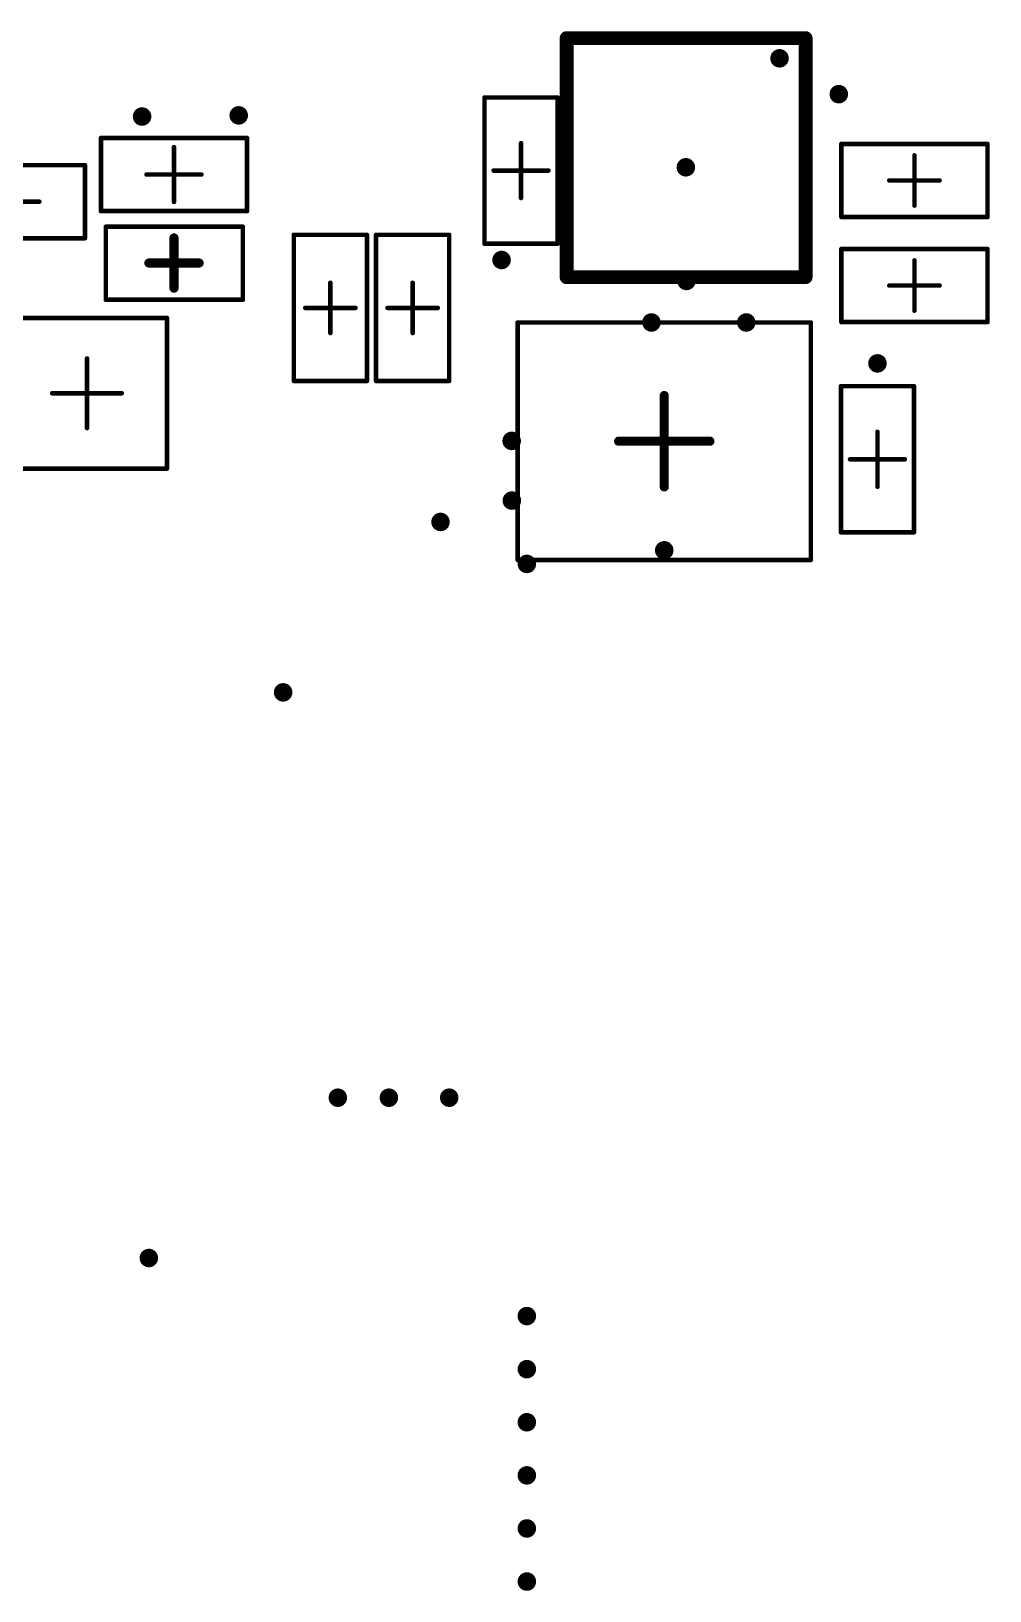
# Model space of a CAD drawing. Header units: inches. Extents: x -0.46 to 4.93, y -0.49 to 6.86.
# Drawn here: x 2.758 to 3.171, y 3.593 to 4.266 of the extents above; entities that cross this region are included whole.
import ezdxf

# ---------------------------------------------------------------- set-up
doc = ezdxf.new("R2010")
doc.units = ezdxf.units.IN
doc.header["$MEASUREMENT"] = 0
doc.layers.add('Top Courtyard', color=56, linetype='Continuous')
doc.layers.add('Via Holes', color=16, linetype='Continuous')

# ---------------------------------------------------------------- blocks, each defined once
blk = doc.blocks.new('LSF0102DQER_129')
at = {"layer": 'Top Courtyard'}
for points in [[(-0.03346, 0.03248, 0.00197, 0.00197, 0), (0.03445, 0.03248, 0.00197, 0.00197, 0)], [(-0.03346, -0.03248, 0.00197, 0.00197, 0), (-0.03346, 0.03248, 0.00197, 0.00197, 0)], [(0.03445, -0.03248, 0.00197, 0.00197, 0), (0.03445, 0.03248, 0.00197, 0.00197, 0)], [(0, -0.015, 0.00197, 0.00197, 0), (0, 0.015, 0.00197, 0.00197, 0)], [(-0.015, 0, 0.00197, 0.00197, 0), (0.015, 0, 0.00197, 0.00197, 0)], [(-0.03346, -0.03248, 0.00197, 0.00197, 0), (0.03445, -0.03248, 0.00197, 0.00197, 0)]]:
    blk.add_lwpolyline(points, format="xyseb", dxfattribs=at)
for points in [[(-0.03396, 0.03248, 0.000984, 0.000984, 1), (-0.03297, 0.03248, 0.000984, 0.000984, 1)], [(-0.03396, 0.03248, 0.000984, 0.000984, 1), (-0.03297, 0.03248, 0.000984, 0.000984, 1)], [(0.03396, 0.03248, 0.000984, 0.000984, 1), (0.03494, 0.03248, 0.000984, 0.000984, 1)], [(0.03396, 0.03248, 0.000984, 0.000984, 1), (0.03494, 0.03248, 0.000984, 0.000984, 1)], [(-0.00049, 0.015, 0.000984, 0.000984, 1), (0.00049, 0.015, 0.000984, 0.000984, 1)], [(-0.01549, 0, 0.000984, 0.000984, 1), (-0.01451, 0, 0.000984, 0.000984, 1)], [(0.01451, 0, 0.000984, 0.000984, 1), (0.01549, 0, 0.000984, 0.000984, 1)], [(-0.00049, -0.015, 0.000984, 0.000984, 1), (0.00049, -0.015, 0.000984, 0.000984, 1)], [(-0.03396, -0.03248, 0.000984, 0.000984, 1), (-0.03297, -0.03248, 0.000984, 0.000984, 1)], [(-0.03396, -0.03248, 0.000984, 0.000984, 1), (-0.03297, -0.03248, 0.000984, 0.000984, 1)], [(0.03396, -0.03248, 0.000984, 0.000984, 1), (0.03494, -0.03248, 0.000984, 0.000984, 1)], [(0.03396, -0.03248, 0.000984, 0.000984, 1), (0.03494, -0.03248, 0.000984, 0.000984, 1)]]:
    blk.add_lwpolyline(points, format="xyseb", close=True, dxfattribs=at)
blk = doc.blocks.new('RESC1005X40X25LL05T05_130')
at = {"layer": 'Top Courtyard'}
for points in [[(-0.02938, -0.01582, 0.00197, 0.00197, 0), (-0.02938, 0.01567, 0.00197, 0.00197, 0)], [(-0.02938, 0.01567, 0.00197, 0.00197, 0), (0.02967, 0.01567, 0.00197, 0.00197, 0)], [(0.02967, -0.01582, 0.00197, 0.00197, 0), (0.02967, 0.01567, 0.00197, 0.00197, 0)], [(0, -0.01083, 0.00394, 0.00394, 0), (0, 0.01083, 0.00394, 0.00394, 0)], [(-0.01083, 0, 0.00394, 0.00394, 0), (0.01083, 0, 0.00394, 0.00394, 0)], [(-0.02938, -0.01582, 0.00197, 0.00197, 0), (0.02967, -0.01582, 0.00197, 0.00197, 0)]]:
    blk.add_lwpolyline(points, format="xyseb", dxfattribs=at)
for points in [[(-0.02988, 0.01567, 0.000984, 0.000984, 1), (-0.02889, 0.01567, 0.000984, 0.000984, 1)], [(-0.02988, 0.01567, 0.000984, 0.000984, 1), (-0.02889, 0.01567, 0.000984, 0.000984, 1)], [(0.02918, 0.01567, 0.000984, 0.000984, 1), (0.03016, 0.01567, 0.000984, 0.000984, 1)], [(0.02918, 0.01567, 0.000984, 0.000984, 1), (0.03016, 0.01567, 0.000984, 0.000984, 1)], [(-0.00098, 0.01083, 0.00197, 0.00197, 1), (0.00098, 0.01083, 0.00197, 0.00197, 1)], [(-0.01181, 0, 0.00197, 0.00197, 1), (-0.00984, 0, 0.00197, 0.00197, 1)], [(0.00984, 0, 0.00197, 0.00197, 1), (0.01181, 0, 0.00197, 0.00197, 1)], [(-0.00098, -0.01083, 0.00197, 0.00197, 1), (0.00098, -0.01083, 0.00197, 0.00197, 1)], [(-0.02988, -0.01582, 0.000984, 0.000984, 1), (-0.02889, -0.01582, 0.000984, 0.000984, 1)], [(-0.02988, -0.01582, 0.000984, 0.000984, 1), (-0.02889, -0.01582, 0.000984, 0.000984, 1)], [(0.02918, -0.01582, 0.000984, 0.000984, 1), (0.03016, -0.01582, 0.000984, 0.000984, 1)], [(0.02918, -0.01582, 0.000984, 0.000984, 1), (0.03016, -0.01582, 0.000984, 0.000984, 1)]]:
    blk.add_lwpolyline(points, format="xyseb", close=True, dxfattribs=at)
blk = doc.blocks.new('CAPC0402_1005_70_L_133')
at = {"layer": 'Top Courtyard'}
for points in [[(-0.0315, -0.01575, 0.00197, 0.00197, 0), (-0.0315, 0.01575, 0.00197, 0.00197, 0)], [(-0.0315, 0.01575, 0.00197, 0.00197, 0), (0.0315, 0.01575, 0.00197, 0.00197, 0)], [(0.0315, -0.01575, 0.00197, 0.00197, 0), (0.0315, 0.01575, 0.00197, 0.00197, 0)], [(0, -0.01181, 0.00197, 0.00197, 0), (0, 0.01181, 0.00197, 0.00197, 0)], [(-0.01181, 0, 0.00197, 0.00197, 0), (0.01181, 0, 0.00197, 0.00197, 0)], [(-0.0315, -0.01575, 0.00197, 0.00197, 0), (0.0315, -0.01575, 0.00197, 0.00197, 0)]]:
    blk.add_lwpolyline(points, format="xyseb", dxfattribs=at)
for points in [[(-0.03199, 0.01575, 0.000984, 0.000984, 1), (-0.031, 0.01575, 0.000984, 0.000984, 1)], [(-0.03199, 0.01575, 0.000984, 0.000984, 1), (-0.031, 0.01575, 0.000984, 0.000984, 1)], [(0.031, 0.01575, 0.000984, 0.000984, 1), (0.03199, 0.01575, 0.000984, 0.000984, 1)], [(0.031, 0.01575, 0.000984, 0.000984, 1), (0.03199, 0.01575, 0.000984, 0.000984, 1)], [(-0.00049, 0.01181, 0.000984, 0.000984, 1), (0.00049, 0.01181, 0.000984, 0.000984, 1)], [(-0.0123, 0, 0.000984, 0.000984, 1), (-0.01132, 0, 0.000984, 0.000984, 1)], [(0.01132, 0, 0.000984, 0.000984, 1), (0.0123, 0, 0.000984, 0.000984, 1)], [(-0.00049, -0.01181, 0.000984, 0.000984, 1), (0.00049, -0.01181, 0.000984, 0.000984, 1)], [(-0.03199, -0.01575, 0.000984, 0.000984, 1), (-0.031, -0.01575, 0.000984, 0.000984, 1)], [(-0.03199, -0.01575, 0.000984, 0.000984, 1), (-0.031, -0.01575, 0.000984, 0.000984, 1)], [(0.031, -0.01575, 0.000984, 0.000984, 1), (0.03199, -0.01575, 0.000984, 0.000984, 1)], [(0.031, -0.01575, 0.000984, 0.000984, 1), (0.03199, -0.01575, 0.000984, 0.000984, 1)]]:
    blk.add_lwpolyline(points, format="xyseb", close=True, dxfattribs=at)
blk = doc.blocks.new('SON65P200X65_HS_7N_157')
at = {"layer": 'Top Courtyard'}
for points in [[(0.06319, 0.05118, 0.00197, 0.00197, 0), (-0.06319, 0.05118, 0.00197, 0.00197, 0)], [(-0.06319, 0.05118, 0.00197, 0.00197, 0), (-0.06319, -0.05118, 0.00197, 0.00197, 0)], [(0.06319, -0.05118, 0.00197, 0.00197, 0), (0.06319, 0.05118, 0.00197, 0.00197, 0)], [(0, 0.01969, 0.00394, 0.00394, 0), (0, -0.01969, 0.00394, 0.00394, 0)], [(0.01969, 0, 0.00394, 0.00394, 0), (-0.01969, 0, 0.00394, 0.00394, 0)], [(0.06319, -0.05118, 0.00197, 0.00197, 0), (-0.06319, -0.05118, 0.00197, 0.00197, 0)]]:
    blk.add_lwpolyline(points, format="xyseb", dxfattribs=at)
for points in [[(-0.06368, 0.05118, 0.000984, 0.000984, 1), (-0.0627, 0.05118, 0.000984, 0.000984, 1)], [(-0.06368, 0.05118, 0.000984, 0.000984, 1), (-0.0627, 0.05118, 0.000984, 0.000984, 1)], [(0.0627, 0.05118, 0.000984, 0.000984, 1), (0.06368, 0.05118, 0.000984, 0.000984, 1)], [(0.0627, 0.05118, 0.000984, 0.000984, 1), (0.06368, 0.05118, 0.000984, 0.000984, 1)], [(-0.00098, 0.01969, 0.00197, 0.00197, 1), (0.00098, 0.01969, 0.00197, 0.00197, 1)], [(-0.02067, 0, 0.00197, 0.00197, 1), (-0.0187, 0, 0.00197, 0.00197, 1)], [(0.0187, 0, 0.00197, 0.00197, 1), (0.02067, 0, 0.00197, 0.00197, 1)], [(-0.00098, -0.01969, 0.00197, 0.00197, 1), (0.00098, -0.01969, 0.00197, 0.00197, 1)], [(-0.06368, -0.05118, 0.000984, 0.000984, 1), (-0.0627, -0.05118, 0.000984, 0.000984, 1)], [(-0.06368, -0.05118, 0.000984, 0.000984, 1), (-0.0627, -0.05118, 0.000984, 0.000984, 1)], [(0.0627, -0.05118, 0.000984, 0.000984, 1), (0.06368, -0.05118, 0.000984, 0.000984, 1)], [(0.0627, -0.05118, 0.000984, 0.000984, 1), (0.06368, -0.05118, 0.000984, 0.000984, 1)]]:
    blk.add_lwpolyline(points, format="xyseb", close=True, dxfattribs=at)
blk = doc.blocks.new('RESC0402_1005__L_158')
at = {"layer": 'Top Courtyard'}
for points in [[(0.0315, 0.01575, 0.00197, 0.00197, 0), (-0.0315, 0.01575, 0.00197, 0.00197, 0)], [(-0.0315, 0.01575, 0.00197, 0.00197, 0), (-0.0315, -0.01575, 0.00197, 0.00197, 0)], [(0.0315, 0.01575, 0.00197, 0.00197, 0), (0.0315, -0.01575, 0.00197, 0.00197, 0)], [(0, 0.01083, 0.00197, 0.00197, 0), (0, -0.01083, 0.00197, 0.00197, 0)], [(-0.01083, 0, 0.00197, 0.00197, 0), (0.01083, 0, 0.00197, 0.00197, 0)], [(0.0315, -0.01575, 0.00197, 0.00197, 0), (-0.0315, -0.01575, 0.00197, 0.00197, 0)]]:
    blk.add_lwpolyline(points, format="xyseb", dxfattribs=at)
for points in [[(-0.03199, 0.01575, 0.000984, 0.000984, 1), (-0.031, 0.01575, 0.000984, 0.000984, 1)], [(-0.03199, 0.01575, 0.000984, 0.000984, 1), (-0.031, 0.01575, 0.000984, 0.000984, 1)], [(0.031, 0.01575, 0.000984, 0.000984, 1), (0.03199, 0.01575, 0.000984, 0.000984, 1)], [(0.031, 0.01575, 0.000984, 0.000984, 1), (0.03199, 0.01575, 0.000984, 0.000984, 1)], [(-0.00049, 0.01083, 0.000984, 0.000984, 1), (0.00049, 0.01083, 0.000984, 0.000984, 1)], [(-0.01132, 0, 0.000984, 0.000984, 1), (-0.01033, 0, 0.000984, 0.000984, 1)], [(0.01033, 0, 0.000984, 0.000984, 1), (0.01132, 0, 0.000984, 0.000984, 1)], [(-0.00049, -0.01083, 0.000984, 0.000984, 1), (0.00049, -0.01083, 0.000984, 0.000984, 1)], [(-0.03199, -0.01575, 0.000984, 0.000984, 1), (-0.031, -0.01575, 0.000984, 0.000984, 1)], [(-0.03199, -0.01575, 0.000984, 0.000984, 1), (-0.031, -0.01575, 0.000984, 0.000984, 1)], [(0.031, -0.01575, 0.000984, 0.000984, 1), (0.03199, -0.01575, 0.000984, 0.000984, 1)], [(0.031, -0.01575, 0.000984, 0.000984, 1), (0.03199, -0.01575, 0.000984, 0.000984, 1)]]:
    blk.add_lwpolyline(points, format="xyseb", close=True, dxfattribs=at)
blk = doc.blocks.new('RESC0402_1005__L_159')
at = {"layer": 'Top Courtyard'}
for points in [[(-0.0315, 0.01575, 0.00197, 0.00197, 0), (0.0315, 0.01575, 0.00197, 0.00197, 0)], [(-0.0315, 0.01575, 0.00197, 0.00197, 0), (-0.0315, -0.01575, 0.00197, 0.00197, 0)], [(0.0315, 0.01575, 0.00197, 0.00197, 0), (0.0315, -0.01575, 0.00197, 0.00197, 0)], [(0, 0.01083, 0.00197, 0.00197, 0), (0, -0.01083, 0.00197, 0.00197, 0)], [(-0.01083, 0, 0.00197, 0.00197, 0), (0.01083, 0, 0.00197, 0.00197, 0)], [(0.0315, -0.01575, 0.00197, 0.00197, 0), (-0.0315, -0.01575, 0.00197, 0.00197, 0)]]:
    blk.add_lwpolyline(points, format="xyseb", dxfattribs=at)
for points in [[(-0.03199, 0.01575, 0.000984, 0.000984, 1), (-0.031, 0.01575, 0.000984, 0.000984, 1)], [(-0.03199, 0.01575, 0.000984, 0.000984, 1), (-0.031, 0.01575, 0.000984, 0.000984, 1)], [(0.031, 0.01575, 0.000984, 0.000984, 1), (0.03199, 0.01575, 0.000984, 0.000984, 1)], [(0.031, 0.01575, 0.000984, 0.000984, 1), (0.03199, 0.01575, 0.000984, 0.000984, 1)], [(-0.00049, 0.01083, 0.000984, 0.000984, 1), (0.00049, 0.01083, 0.000984, 0.000984, 1)], [(-0.01132, 0, 0.000984, 0.000984, 1), (-0.01033, 0, 0.000984, 0.000984, 1)], [(0.01033, 0, 0.000984, 0.000984, 1), (0.01132, 0, 0.000984, 0.000984, 1)], [(-0.00049, -0.01083, 0.000984, 0.000984, 1), (0.00049, -0.01083, 0.000984, 0.000984, 1)], [(-0.03199, -0.01575, 0.000984, 0.000984, 1), (-0.031, -0.01575, 0.000984, 0.000984, 1)], [(-0.03199, -0.01575, 0.000984, 0.000984, 1), (-0.031, -0.01575, 0.000984, 0.000984, 1)], [(0.031, -0.01575, 0.000984, 0.000984, 1), (0.03199, -0.01575, 0.000984, 0.000984, 1)], [(0.031, -0.01575, 0.000984, 0.000984, 1), (0.03199, -0.01575, 0.000984, 0.000984, 1)]]:
    blk.add_lwpolyline(points, format="xyseb", close=True, dxfattribs=at)
blk = doc.blocks.new('RESC0402_1005__L_160')
at = {"layer": 'Top Courtyard'}
for points in [[(-0.0315, -0.01575, 0.00197, 0.00197, 0), (-0.0315, 0.01575, 0.00197, 0.00197, 0)], [(-0.0315, 0.01575, 0.00197, 0.00197, 0), (0.0315, 0.01575, 0.00197, 0.00197, 0)], [(0.0315, -0.01575, 0.00197, 0.00197, 0), (0.0315, 0.01575, 0.00197, 0.00197, 0)], [(0, -0.01083, 0.00197, 0.00197, 0), (0, 0.01083, 0.00197, 0.00197, 0)], [(-0.01083, 0, 0.00197, 0.00197, 0), (0.01083, 0, 0.00197, 0.00197, 0)], [(-0.0315, -0.01575, 0.00197, 0.00197, 0), (0.0315, -0.01575, 0.00197, 0.00197, 0)]]:
    blk.add_lwpolyline(points, format="xyseb", dxfattribs=at)
for points in [[(-0.03199, 0.01575, 0.000984, 0.000984, 1), (-0.031, 0.01575, 0.000984, 0.000984, 1)], [(-0.03199, 0.01575, 0.000984, 0.000984, 1), (-0.031, 0.01575, 0.000984, 0.000984, 1)], [(0.031, 0.01575, 0.000984, 0.000984, 1), (0.03199, 0.01575, 0.000984, 0.000984, 1)], [(0.031, 0.01575, 0.000984, 0.000984, 1), (0.03199, 0.01575, 0.000984, 0.000984, 1)], [(-0.00049, 0.01083, 0.000984, 0.000984, 1), (0.00049, 0.01083, 0.000984, 0.000984, 1)], [(-0.01132, 0, 0.000984, 0.000984, 1), (-0.01033, 0, 0.000984, 0.000984, 1)], [(0.01033, 0, 0.000984, 0.000984, 1), (0.01132, 0, 0.000984, 0.000984, 1)], [(-0.00049, -0.01083, 0.000984, 0.000984, 1), (0.00049, -0.01083, 0.000984, 0.000984, 1)], [(-0.03199, -0.01575, 0.000984, 0.000984, 1), (-0.031, -0.01575, 0.000984, 0.000984, 1)], [(-0.03199, -0.01575, 0.000984, 0.000984, 1), (-0.031, -0.01575, 0.000984, 0.000984, 1)], [(0.031, -0.01575, 0.000984, 0.000984, 1), (0.03199, -0.01575, 0.000984, 0.000984, 1)], [(0.031, -0.01575, 0.000984, 0.000984, 1), (0.03199, -0.01575, 0.000984, 0.000984, 1)]]:
    blk.add_lwpolyline(points, format="xyseb", close=True, dxfattribs=at)
blk = doc.blocks.new('RESC0402_1005__L_161')
at = {"layer": 'Top Courtyard'}
for points in [[(-0.0315, -0.01575, 0.00197, 0.00197, 0), (-0.0315, 0.01575, 0.00197, 0.00197, 0)], [(-0.0315, 0.01575, 0.00197, 0.00197, 0), (0.0315, 0.01575, 0.00197, 0.00197, 0)], [(0.0315, -0.01575, 0.00197, 0.00197, 0), (0.0315, 0.01575, 0.00197, 0.00197, 0)], [(0, -0.01083, 0.00197, 0.00197, 0), (0, 0.01083, 0.00197, 0.00197, 0)], [(-0.01083, 0, 0.00197, 0.00197, 0), (0.01083, 0, 0.00197, 0.00197, 0)], [(-0.0315, -0.01575, 0.00197, 0.00197, 0), (0.0315, -0.01575, 0.00197, 0.00197, 0)]]:
    blk.add_lwpolyline(points, format="xyseb", dxfattribs=at)
for points in [[(-0.03199, 0.01575, 0.000984, 0.000984, 1), (-0.031, 0.01575, 0.000984, 0.000984, 1)], [(-0.03199, 0.01575, 0.000984, 0.000984, 1), (-0.031, 0.01575, 0.000984, 0.000984, 1)], [(0.031, 0.01575, 0.000984, 0.000984, 1), (0.03199, 0.01575, 0.000984, 0.000984, 1)], [(0.031, 0.01575, 0.000984, 0.000984, 1), (0.03199, 0.01575, 0.000984, 0.000984, 1)], [(-0.00049, 0.01083, 0.000984, 0.000984, 1), (0.00049, 0.01083, 0.000984, 0.000984, 1)], [(-0.01132, 0, 0.000984, 0.000984, 1), (-0.01033, 0, 0.000984, 0.000984, 1)], [(0.01033, 0, 0.000984, 0.000984, 1), (0.01132, 0, 0.000984, 0.000984, 1)], [(-0.00049, -0.01083, 0.000984, 0.000984, 1), (0.00049, -0.01083, 0.000984, 0.000984, 1)], [(-0.03199, -0.01575, 0.000984, 0.000984, 1), (-0.031, -0.01575, 0.000984, 0.000984, 1)], [(-0.03199, -0.01575, 0.000984, 0.000984, 1), (-0.031, -0.01575, 0.000984, 0.000984, 1)], [(0.031, -0.01575, 0.000984, 0.000984, 1), (0.03199, -0.01575, 0.000984, 0.000984, 1)], [(0.031, -0.01575, 0.000984, 0.000984, 1), (0.03199, -0.01575, 0.000984, 0.000984, 1)]]:
    blk.add_lwpolyline(points, format="xyseb", close=True, dxfattribs=at)
blk = doc.blocks.new('LPS22DFTR_F_________1_162')
at = {"layer": 'Top Courtyard'}
for points in [[(-0.0515, 0.0515, 0.006, 0.006, 0), (-0.03569, 0.0515, 0.006, 0.006, 0)], [(-0.0515, 0.02584, 0.006, 0.006, 0), (-0.0515, 0.0515, 0.006, 0.006, 0)], [(-0.03569, 0.0515, 0.006, 0.006, 0), (0.03569, 0.0515, 0.006, 0.006, 0)], [(0.03569, 0.0515, 0.006, 0.006, 0), (0.0515, 0.0515, 0.006, 0.006, 0)], [(0.0515, 0.02584, 0.006, 0.006, 0), (0.0515, 0.0515, 0.006, 0.006, 0)], [(-0.0515, -0.02585, 0.006, 0.006, 0), (-0.0515, 0.02584, 0.006, 0.006, 0)], [(0.0515, -0.02585, 0.006, 0.006, 0), (0.0515, 0.02584, 0.006, 0.006, 0)], [(-0.0515, -0.0515, 0.006, 0.006, 0), (-0.0515, -0.02585, 0.006, 0.006, 0)], [(0.0515, -0.0515, 0.006, 0.006, 0), (0.0515, -0.02585, 0.006, 0.006, 0)], [(-0.0515, -0.0515, 0.006, 0.006, 0), (-0.03569, -0.0515, 0.006, 0.006, 0)], [(-0.03569, -0.0515, 0.006, 0.006, 0), (0.03569, -0.0515, 0.006, 0.006, 0)], [(0.03569, -0.0515, 0.006, 0.006, 0), (0.0515, -0.0515, 0.006, 0.006, 0)]]:
    blk.add_lwpolyline(points, format="xyseb", dxfattribs=at)
for points in [[(-0.053, 0.0515, 0.003, 0.003, 1), (-0.05, 0.0515, 0.003, 0.003, 1)], [(-0.053, 0.0515, 0.003, 0.003, 1), (-0.05, 0.0515, 0.003, 0.003, 1)], [(-0.03719, 0.0515, 0.003, 0.003, 1), (-0.03419, 0.0515, 0.003, 0.003, 1)], [(-0.03719, 0.0515, 0.003, 0.003, 1), (-0.03419, 0.0515, 0.003, 0.003, 1)], [(0.03419, 0.0515, 0.003, 0.003, 1), (0.03719, 0.0515, 0.003, 0.003, 1)], [(0.03419, 0.0515, 0.003, 0.003, 1), (0.03719, 0.0515, 0.003, 0.003, 1)], [(0.05, 0.0515, 0.003, 0.003, 1), (0.053, 0.0515, 0.003, 0.003, 1)], [(0.05, 0.0515, 0.003, 0.003, 1), (0.053, 0.0515, 0.003, 0.003, 1)], [(-0.053, 0.02584, 0.003, 0.003, 1), (-0.05, 0.02584, 0.003, 0.003, 1)], [(-0.053, 0.02584, 0.003, 0.003, 1), (-0.05, 0.02584, 0.003, 0.003, 1)], [(0.05, 0.02584, 0.003, 0.003, 1), (0.053, 0.02584, 0.003, 0.003, 1)], [(0.05, 0.02584, 0.003, 0.003, 1), (0.053, 0.02584, 0.003, 0.003, 1)], [(-0.053, -0.02585, 0.003, 0.003, 1), (-0.05, -0.02585, 0.003, 0.003, 1)], [(-0.053, -0.02585, 0.003, 0.003, 1), (-0.05, -0.02585, 0.003, 0.003, 1)], [(0.05, -0.02585, 0.003, 0.003, 1), (0.053, -0.02585, 0.003, 0.003, 1)], [(0.05, -0.02585, 0.003, 0.003, 1), (0.053, -0.02585, 0.003, 0.003, 1)], [(-0.053, -0.0515, 0.003, 0.003, 1), (-0.05, -0.0515, 0.003, 0.003, 1)], [(-0.053, -0.0515, 0.003, 0.003, 1), (-0.05, -0.0515, 0.003, 0.003, 1)], [(-0.03719, -0.0515, 0.003, 0.003, 1), (-0.03419, -0.0515, 0.003, 0.003, 1)], [(-0.03719, -0.0515, 0.003, 0.003, 1), (-0.03419, -0.0515, 0.003, 0.003, 1)], [(0.03419, -0.0515, 0.003, 0.003, 1), (0.03719, -0.0515, 0.003, 0.003, 1)], [(0.03419, -0.0515, 0.003, 0.003, 1), (0.03719, -0.0515, 0.003, 0.003, 1)], [(0.05, -0.0515, 0.003, 0.003, 1), (0.053, -0.0515, 0.003, 0.003, 1)], [(0.05, -0.0515, 0.003, 0.003, 1), (0.053, -0.0515, 0.003, 0.003, 1)]]:
    blk.add_lwpolyline(points, format="xyseb", close=True, dxfattribs=at)
blk = doc.blocks.new('CAPC0402_1005_70_L_163')
at = {"layer": 'Top Courtyard'}
for points in [[(-0.0315, -0.01575, 0.00197, 0.00197, 0), (-0.0315, 0.01575, 0.00197, 0.00197, 0)], [(-0.0315, 0.01575, 0.00197, 0.00197, 0), (0.0315, 0.01575, 0.00197, 0.00197, 0)], [(0.0315, -0.01575, 0.00197, 0.00197, 0), (0.0315, 0.01575, 0.00197, 0.00197, 0)], [(0, -0.01181, 0.00197, 0.00197, 0), (0, 0.01181, 0.00197, 0.00197, 0)], [(-0.01181, 0, 0.00197, 0.00197, 0), (0.01181, 0, 0.00197, 0.00197, 0)], [(-0.0315, -0.01575, 0.00197, 0.00197, 0), (0.0315, -0.01575, 0.00197, 0.00197, 0)]]:
    blk.add_lwpolyline(points, format="xyseb", dxfattribs=at)
for points in [[(-0.03199, 0.01575, 0.000984, 0.000984, 1), (-0.031, 0.01575, 0.000984, 0.000984, 1)], [(-0.03199, 0.01575, 0.000984, 0.000984, 1), (-0.031, 0.01575, 0.000984, 0.000984, 1)], [(0.031, 0.01575, 0.000984, 0.000984, 1), (0.03199, 0.01575, 0.000984, 0.000984, 1)], [(0.031, 0.01575, 0.000984, 0.000984, 1), (0.03199, 0.01575, 0.000984, 0.000984, 1)], [(-0.00049, 0.01181, 0.000984, 0.000984, 1), (0.00049, 0.01181, 0.000984, 0.000984, 1)], [(-0.0123, 0, 0.000984, 0.000984, 1), (-0.01132, 0, 0.000984, 0.000984, 1)], [(0.01132, 0, 0.000984, 0.000984, 1), (0.0123, 0, 0.000984, 0.000984, 1)], [(-0.00049, -0.01181, 0.000984, 0.000984, 1), (0.00049, -0.01181, 0.000984, 0.000984, 1)], [(-0.03199, -0.01575, 0.000984, 0.000984, 1), (-0.031, -0.01575, 0.000984, 0.000984, 1)], [(-0.03199, -0.01575, 0.000984, 0.000984, 1), (-0.031, -0.01575, 0.000984, 0.000984, 1)], [(0.031, -0.01575, 0.000984, 0.000984, 1), (0.03199, -0.01575, 0.000984, 0.000984, 1)], [(0.031, -0.01575, 0.000984, 0.000984, 1), (0.03199, -0.01575, 0.000984, 0.000984, 1)]]:
    blk.add_lwpolyline(points, format="xyseb", close=True, dxfattribs=at)
blk = doc.blocks.new('CAPC0402_1005_70_L_165')
at = {"layer": 'Top Courtyard'}
for points in [[(-0.0315, -0.01575, 0.00197, 0.00197, 0), (-0.0315, 0.01575, 0.00197, 0.00197, 0)], [(0.0315, 0.01575, 0.00197, 0.00197, 0), (-0.0315, 0.01575, 0.00197, 0.00197, 0)], [(0.0315, -0.01575, 0.00197, 0.00197, 0), (0.0315, 0.01575, 0.00197, 0.00197, 0)], [(0, -0.01181, 0.00197, 0.00197, 0), (0, 0.01181, 0.00197, 0.00197, 0)], [(0.01181, 0, 0.00197, 0.00197, 0), (-0.01181, 0, 0.00197, 0.00197, 0)], [(0.0315, -0.01575, 0.00197, 0.00197, 0), (-0.0315, -0.01575, 0.00197, 0.00197, 0)]]:
    blk.add_lwpolyline(points, format="xyseb", dxfattribs=at)
for points in [[(-0.03199, 0.01575, 0.000984, 0.000984, 1), (-0.031, 0.01575, 0.000984, 0.000984, 1)], [(-0.03199, 0.01575, 0.000984, 0.000984, 1), (-0.031, 0.01575, 0.000984, 0.000984, 1)], [(0.031, 0.01575, 0.000984, 0.000984, 1), (0.03199, 0.01575, 0.000984, 0.000984, 1)], [(0.031, 0.01575, 0.000984, 0.000984, 1), (0.03199, 0.01575, 0.000984, 0.000984, 1)], [(-0.00049, 0.01181, 0.000984, 0.000984, 1), (0.00049, 0.01181, 0.000984, 0.000984, 1)], [(-0.0123, 0, 0.000984, 0.000984, 1), (-0.01132, 0, 0.000984, 0.000984, 1)], [(0.01132, 0, 0.000984, 0.000984, 1), (0.0123, 0, 0.000984, 0.000984, 1)], [(-0.00049, -0.01181, 0.000984, 0.000984, 1), (0.00049, -0.01181, 0.000984, 0.000984, 1)], [(-0.03199, -0.01575, 0.000984, 0.000984, 1), (-0.031, -0.01575, 0.000984, 0.000984, 1)], [(-0.03199, -0.01575, 0.000984, 0.000984, 1), (-0.031, -0.01575, 0.000984, 0.000984, 1)], [(0.031, -0.01575, 0.000984, 0.000984, 1), (0.03199, -0.01575, 0.000984, 0.000984, 1)], [(0.031, -0.01575, 0.000984, 0.000984, 1), (0.03199, -0.01575, 0.000984, 0.000984, 1)]]:
    blk.add_lwpolyline(points, format="xyseb", close=True, dxfattribs=at)
blk = doc.blocks.new('CAPC0402_1005_70_L_166')
at = {"layer": 'Top Courtyard'}
for points in [[(-0.0315, 0.01575, 0.00197, 0.00197, 0), (-0.0315, -0.01575, 0.00197, 0.00197, 0)], [(-0.0315, 0.01575, 0.00197, 0.00197, 0), (0.0315, 0.01575, 0.00197, 0.00197, 0)], [(0.0315, 0.01575, 0.00197, 0.00197, 0), (0.0315, -0.01575, 0.00197, 0.00197, 0)], [(0, 0.01181, 0.00197, 0.00197, 0), (0, -0.01181, 0.00197, 0.00197, 0)], [(0.01181, 0, 0.00197, 0.00197, 0), (-0.01181, 0, 0.00197, 0.00197, 0)], [(-0.0315, -0.01575, 0.00197, 0.00197, 0), (0.0315, -0.01575, 0.00197, 0.00197, 0)]]:
    blk.add_lwpolyline(points, format="xyseb", dxfattribs=at)
for points in [[(-0.03199, 0.01575, 0.000984, 0.000984, 1), (-0.031, 0.01575, 0.000984, 0.000984, 1)], [(-0.03199, 0.01575, 0.000984, 0.000984, 1), (-0.031, 0.01575, 0.000984, 0.000984, 1)], [(0.031, 0.01575, 0.000984, 0.000984, 1), (0.03199, 0.01575, 0.000984, 0.000984, 1)], [(0.031, 0.01575, 0.000984, 0.000984, 1), (0.03199, 0.01575, 0.000984, 0.000984, 1)], [(-0.00049, 0.01181, 0.000984, 0.000984, 1), (0.00049, 0.01181, 0.000984, 0.000984, 1)], [(-0.0123, 0, 0.000984, 0.000984, 1), (-0.01132, 0, 0.000984, 0.000984, 1)], [(0.01132, 0, 0.000984, 0.000984, 1), (0.0123, 0, 0.000984, 0.000984, 1)], [(-0.00049, -0.01181, 0.000984, 0.000984, 1), (0.00049, -0.01181, 0.000984, 0.000984, 1)], [(-0.03199, -0.01575, 0.000984, 0.000984, 1), (-0.031, -0.01575, 0.000984, 0.000984, 1)], [(-0.03199, -0.01575, 0.000984, 0.000984, 1), (-0.031, -0.01575, 0.000984, 0.000984, 1)], [(0.031, -0.01575, 0.000984, 0.000984, 1), (0.03199, -0.01575, 0.000984, 0.000984, 1)], [(0.031, -0.01575, 0.000984, 0.000984, 1), (0.03199, -0.01575, 0.000984, 0.000984, 1)]]:
    blk.add_lwpolyline(points, format="xyseb", close=True, dxfattribs=at)

msp = doc.modelspace()

# ---------------------------------------------------------------- hatches: boundary and pattern name
at = {"layer": 'Via Holes'}
h = msp.add_hatch(color=7, dxfattribs=at)
edge = h.paths.add_edge_path()
edge.add_arc((3.08039, 4.25397), 0.004, 0, 360)
h = msp.add_hatch(color=7, dxfattribs=at)
edge = h.paths.add_edge_path()
edge.add_arc((3.10593, 4.23852), 0.004, 0, 360)
h = msp.add_hatch(color=7, dxfattribs=at)
edge = h.paths.add_edge_path()
edge.add_arc((2.80561, 4.22888), 0.004, 0, 360)
h = msp.add_hatch(color=7, dxfattribs=at)
edge = h.paths.add_edge_path()
edge.add_arc((2.84727, 4.22938), 0.004, 0, 360)
h = msp.add_hatch(color=7, dxfattribs=at)
edge = h.paths.add_edge_path()
edge.add_arc((3.04, 4.207), 0.004, 0, 360)
h = msp.add_hatch(color=7, dxfattribs=at)
edge = h.paths.add_edge_path()
edge.add_arc((2.96058, 4.16705), 0.004, 0, 360)
h = msp.add_hatch(color=7, dxfattribs=at)
edge = h.paths.add_edge_path()
edge.add_arc((3.04026, 4.15801), 0.004, 0, 360)
h = msp.add_hatch(color=7, dxfattribs=at)
edge = h.paths.add_edge_path()
edge.add_arc((3.02519, 4.14012), 0.004, 0, 360)
h = msp.add_hatch(color=7, dxfattribs=at)
edge = h.paths.add_edge_path()
edge.add_arc((3.06606, 4.14012), 0.004, 0, 360)
h = msp.add_hatch(color=7, dxfattribs=at)
edge = h.paths.add_edge_path()
edge.add_arc((3.1226, 4.12249), 0.004, 0, 360)
h = msp.add_hatch(color=7, dxfattribs=at)
edge = h.paths.add_edge_path()
edge.add_arc((2.96493, 4.08907), 0.004, 0, 360)
h = msp.add_hatch(color=7, dxfattribs=at)
edge = h.paths.add_edge_path()
edge.add_arc((2.965, 4.06335), 0.004, 0, 360)
h = msp.add_hatch(color=7, dxfattribs=at)
edge = h.paths.add_edge_path()
edge.add_arc((2.93426, 4.05415), 0.004, 0, 360)
h = msp.add_hatch(color=7, dxfattribs=at)
edge = h.paths.add_edge_path()
edge.add_arc((2.97147, 4.03605), 0.004, 0, 360)
h = msp.add_hatch(color=7, dxfattribs=at)
edge = h.paths.add_edge_path()
edge.add_arc((3.0307, 4.04191), 0.004, 0, 360)
h = msp.add_hatch(color=7, dxfattribs=at)
edge = h.paths.add_edge_path()
edge.add_arc((2.86641, 3.9807), 0.004, 0, 360)
h = msp.add_hatch(color=7, dxfattribs=at)
edge = h.paths.add_edge_path()
edge.add_arc((2.89, 3.806), 0.004, 0, 360)
h = msp.add_hatch(color=7, dxfattribs=at)
edge = h.paths.add_edge_path()
edge.add_arc((2.912, 3.806), 0.004, 0, 360)
h = msp.add_hatch(color=7, dxfattribs=at)
edge = h.paths.add_edge_path()
edge.add_arc((2.938, 3.806), 0.004, 0, 360)
h = msp.add_hatch(color=7, dxfattribs=at)
edge = h.paths.add_edge_path()
edge.add_arc((2.80854, 3.7369), 0.004, 0, 360)
h = msp.add_hatch(color=7, dxfattribs=at)
edge = h.paths.add_edge_path()
edge.add_arc((2.97147, 3.71187), 0.004, 0, 360)
h = msp.add_hatch(color=7, dxfattribs=at)
edge = h.paths.add_edge_path()
edge.add_arc((2.97147, 3.68899), 0.004, 0, 360)
h = msp.add_hatch(color=7, dxfattribs=at)
edge = h.paths.add_edge_path()
edge.add_arc((2.97147, 3.66611), 0.004, 0, 360)
h = msp.add_hatch(color=7, dxfattribs=at)
edge = h.paths.add_edge_path()
edge.add_arc((2.97147, 3.64322), 0.004, 0, 360)
h = msp.add_hatch(color=7, dxfattribs=at)
edge = h.paths.add_edge_path()
edge.add_arc((2.97147, 3.62034), 0.004, 0, 360)
h = msp.add_hatch(color=7, dxfattribs=at)
edge = h.paths.add_edge_path()
edge.add_arc((2.97147, 3.59746), 0.004, 0, 360)

# ---------------------------------------------------------------- block references
for name, p in [('LPS22DFTR_F_________1_162', (3.04012, 4.21116)), ('CAPC0402_1005_70_L_163', (2.81938, 4.20388)), ('RESC0402_1005__L_160', (3.13855, 4.20132)), ('CAPC0402_1005_70_L_133', (2.7495, 4.19218)), ('RESC1005X40X25LL05T05_130', (2.81938, 4.16573)), ('RESC0402_1005__L_161', (3.13855, 4.15604)), ('LSF0102DQER_129', (2.78189, 4.10961))]:
    msp.add_blockref(name, p)
for name, p, rotation in [('CAPC0402_1005_70_L_166', (2.96896, 4.20559), 90), ('RESC0402_1005__L_158', (2.88679, 4.1464), 90), ('RESC0402_1005__L_159', (2.92223, 4.1464), 90), ('SON65P200X65_HS_7N_157', (3.0307, 4.08894), 180), ('CAPC0402_1005_70_L_165', (3.1226, 4.08115), 270)]:
    msp.add_blockref(name, p, dxfattribs=dict(rotation=rotation))

doc.saveas('drawing.dxf')
